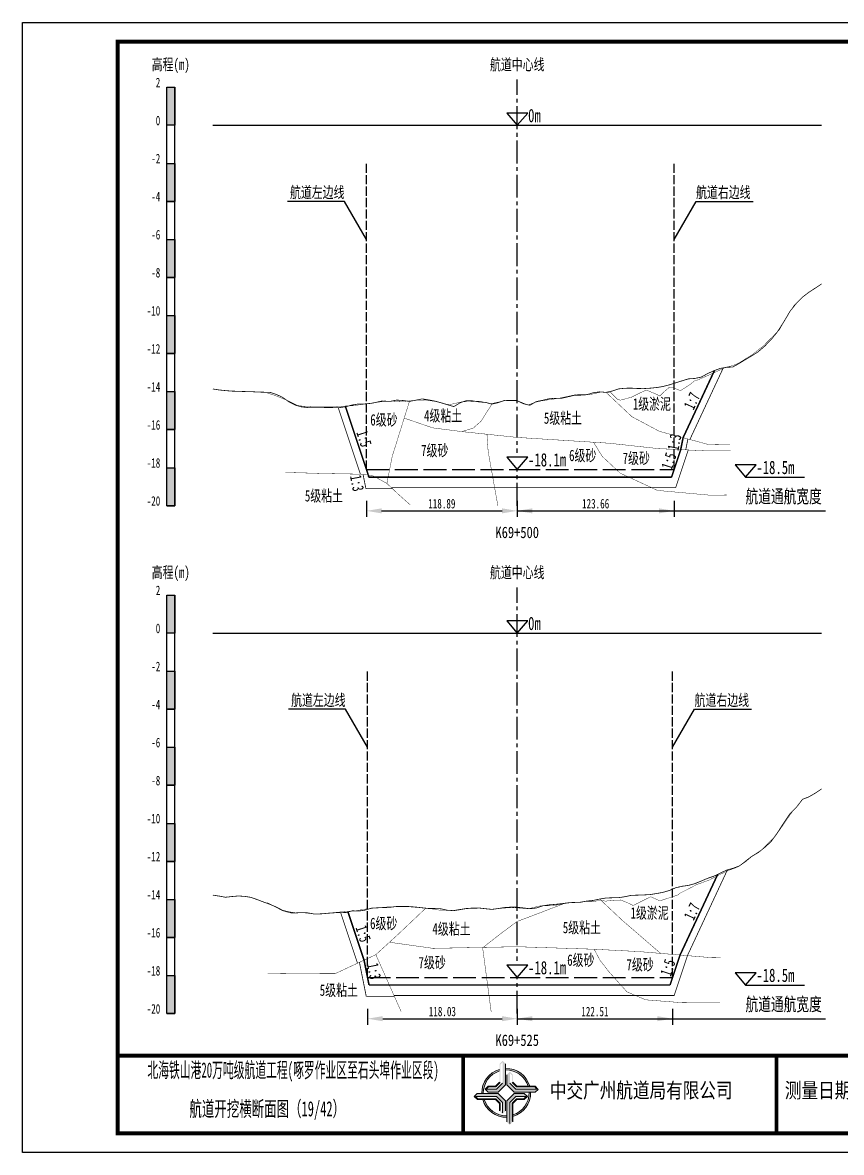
# Model space of a CAD drawing. Header units: millimetres. Extents: x 0 to 1680, y -8762 to 0.
# Drawn here: x 630 to 845.2, y -742.5 to -445.5 of the extents above; entities that cross this region are included whole.
import ezdxf
from ezdxf.enums import TextEntityAlignment as Align

# ---------------------------------------------------------------- set-up
doc = ezdxf.new("R2010")
doc.units = ezdxf.units.MM
for name, pattern in [('ACAD_ISO02W100', [15, 12, -3]), ('ACAD_ISO05W100', [33, 24, -3, 0, -3, 0, -3]), ('CENTER2', [1.125, 0.75, -0.125, 0.125, -0.125])]:
    doc.linetypes.add(name, pattern=pattern)
for name, color, linetype in [('0-桩号', 1, 'Continuous'), ('0-航道左右边线标注', 8, 'Continuous'), ('1-疏浚底高', 7, 'Continuous'), ('1-通航宽度', 7, 'Continuous'), ('1-通航底高', 7, 'Continuous'), ('202601', 5, 'Continuous'), ('DMX', 20, 'Continuous'), ('L1', 7, 'Continuous'), ('图幅外框线', 145, 'Continuous'), ('地质分层', 6, 'Continuous'), ('坡比', 1, 'Continuous'), ('尺寸标注', 1, 'Continuous'), ('开挖线', 4, 'Continuous'), ('标尺', 7, 'Continuous'), ('超挖线', 3, 'Continuous'), ('辅助框', 7, 'Continuous'), ('通航底面线', 7, 'ACAD_ISO02W100')]:
    doc.layers.add(name, color=color, linetype=linetype)
doc.styles.get("Standard").update_dxf_attribs({"font": 'arial.ttf'})
doc.styles.add('仿宋', font='仿宋_GB2312.ttf', dxfattribs={"width": 0.8})
doc.styles.add('仿宋GB2312', font='仿宋_GB2312.ttf', dxfattribs={"width": 0.7, "height": 2.5})
doc.styles.add('仿宋体', font='仿宋_GB2312.ttf', dxfattribs={"width": 0.8})
doc.dimstyles.new('2000', dxfattribs={"dimtxt": 3, "dimasz": 2.5, "dimexe": 1.25, "dimexo": 0.625, "dimtad": 1, "dimlfac": 2, "dimdsep": 46, "dimtxsty": 'Standard', "dimcen": 2.5, "dimadec": 0, "dimazin": 0, "dimtfac": 1, "dimtmove": 0, "dimatfit": 3, "dimfxl": 0, "dimarcsym": 0})

# ---------------------------------------------------------------- blocks, each defined once
blk = doc.blocks.new('标尺')
at = {"layer": '标尺', "linetype": 'Continuous'}
for points in [[(-2.116669999959413, 100), (0, 100), (0, 90), (-2.116669999959413, 90)], [(-2.116669999959413, 80), (0, 80), (0, 70), (-2.116669999959413, 70)], [(-2.116669999959413, 60), (0, 60), (0, 50), (-2.116669999959413, 50)], [(-2.116669999959413, 40), (0, 40), (0, 30), (-2.116669999959413, 30)], [(-2.116669999959413, 20), (0, 20), (0, 10), (-2.116669999959413, 10)], [(-2.116669999959413, 0), (0, 0), (0, -10), (-2.116669999959413, -10)]]:
    blk.add_hatch(color=256, dxfattribs=at).paths.add_polyline_path(points)
for p, q in [((-2.116669999959413, -10), (-2.116669999959413, 100)), ((0, -10), (0, 100)), ((-2.116669999959413, 80), (0, 80)), ((-2.116669999959413, 70), (0, 70)), ((-2.116669999959413, 60), (0, 60)), ((-2.116669999959413, 50), (0, 50)), ((-2.116669999959413, 40), (0, 40)), ((-2.116669999959413, 30), (0, 30)), ((-2.116669999959413, 20), (0, 20)), ((-2.116669999959413, 10), (0, 10)), ((-2.116669999959413, 0), (0, 0)), ((-2.116669999959413, -10), (0, -10))]:
    blk.add_line(p, q, dxfattribs=at)
at = {"layer": '标尺'}
for points in [[(-2.116669999959413, 100), (0, 100), (0, 90), (-2.116669999959413, 90)], [(-2.116669999959413, 100), (0, 100), (0, 90), (-2.116669999959413, 90)], [(-2.116669999959413, 80), (0, 80), (0, 70), (-2.116669999959413, 70)], [(-2.116669999959413, 80), (0, 80), (0, 70), (-2.116669999959413, 70)], [(-2.116669999959413, 60), (0, 60), (0, 50), (-2.116669999959413, 50)], [(-2.116669999959413, 60), (0, 60), (0, 50), (-2.116669999959413, 50)], [(-2.116669999959413, 40), (0, 40), (0, 30), (-2.116669999959413, 30)], [(-2.116669999959413, 40), (0, 40), (0, 30), (-2.116669999959413, 30)], [(-2.116669999959413, 20), (0, 20), (0, 10), (-2.116669999959413, 10)], [(-2.116669999959413, 20), (0, 20), (0, 10), (-2.116669999959413, 10)], [(-2.116669999959413, 0), (0, 0), (0, -10), (-2.116669999959413, -10)], [(-2.116669999959413, 0), (0, 0), (0, -10), (-2.116669999959413, -10)]]:
    blk.add_lwpolyline(points, close=True, dxfattribs=at)
at = {"layer": '标尺', "style": '仿宋GB2312', "width": 0.7}
blk.add_text('高程(m)', height=3, dxfattribs=at).set_placement((-1.058334999950603, 106.0000000009313), align=Align.MIDDLE_CENTER)
for s, p in [('2', (-3.816669999971054, 100)), ('0', (-3.816669999971054, 90)), ('-2', (-3.816669999971054, 80)), ('-4', (-3.816669999971054, 70)), ('-6', (-3.816669999971054, 60)), ('-8', (-3.816669999971054, 50)), ('-10', (-3.816669999971054, 40)), ('-12', (-3.816669999971054, 30)), ('-14', (-3.816669999971054, 20)), ('-16', (-3.816669999971054, 10)), ('-18', (-3.816669999971054, 0)), ('-20', (-3.816669999971054, -10))]:
    blk.add_text(s, height=2.5, dxfattribs=at).set_placement(p, align=Align.RIGHT)
blk = doc.blocks.new('*D80')
at = {"layer": 'Defpoints', "color": 0, "ltscale": 0.5}
for p in [(720.3711788839219, -563), (760, -563), (760, -573.8538486403804)]:
    blk.add_point(p, dxfattribs=at)
at = {"layer": '尺寸标注', "color": 0, "lineweight": -2, "ltscale": 0.5}
for p, q in [((720.3711788839219, -571.25), (720.3711788839219, -575.4538486403804)), ((760, -571.25), (760, -575.4538486403804)), ((724.3711788839219, -573.8538486403804), (756, -573.8538486403804))]:
    blk.add_line(p, q, dxfattribs=at)
at = {"layer": '尺寸标注', "color": 0, "ltscale": 0.5}
for points in [[(724.3711788839219, -573.1871819737138), (724.3711788839219, -574.520515307047), (720.3711788839219, -573.8538486403804)], [(756, -573.1871819737138), (756, -574.520515307047), (760, -573.8538486403804)]]:
    blk.add_solid(points, dxfattribs=at)
at = {"layer": '尺寸标注', "color": 0, "ltscale": 0.5, "insert": (740.1855894419609, -571.9788486403804), "char_height": 2.5, "attachment_point": 5, "style": '仿宋GB2312'}
blk.add_mtext('118.89', dxfattribs=at)
blk = doc.blocks.new('*D81')
at = {"layer": 'Defpoints', "color": 0, "ltscale": 0.5}
for p in [(720.6572711814749, -696.5), (760, -696.5), (760, -707.3538186072055)]:
    blk.add_point(p, dxfattribs=at)
at = {"layer": '尺寸标注', "color": 0, "lineweight": -2, "ltscale": 0.5}
for p, q in [((720.6572711814749, -704.75), (720.6572711814749, -708.9538186072056)), ((760, -704.75), (760, -708.9538186072056)), ((724.6572711814749, -707.3538186072055), (756, -707.3538186072055))]:
    blk.add_line(p, q, dxfattribs=at)
at = {"layer": '尺寸标注', "color": 0, "ltscale": 0.5}
for points in [[(724.6572711814749, -706.6871519405389), (724.6572711814749, -708.0204852738722), (720.6572711814749, -707.3538186072055)], [(756, -706.6871519405389), (756, -708.0204852738722), (760, -707.3538186072055)]]:
    blk.add_solid(points, dxfattribs=at)
at = {"layer": '尺寸标注', "color": 0, "ltscale": 0.5, "insert": (740.3286355907375, -705.4788186072055), "char_height": 2.5, "attachment_point": 5, "style": '仿宋GB2312'}
blk.add_mtext('118.03', dxfattribs=at)
blk = doc.blocks.new('*D41')
at = {"layer": 'Defpoints', "color": 0, "ltscale": 0.5}
for p in [(760, -563), (801.218383332792, -563), (801.218383332792, -573.8537923282292)]:
    blk.add_point(p, dxfattribs=at)
at = {"layer": '尺寸标注', "color": 0, "lineweight": -2, "ltscale": 0.5}
for p, q in [((760, -571.25), (760, -575.4537923282293)), ((801.218383332792, -571.25), (801.218383332792, -575.4537923282293)), ((764, -573.8537923282292), (797.218383332792, -573.8537923282292))]:
    blk.add_line(p, q, dxfattribs=at)
at = {"layer": '尺寸标注', "color": 0, "ltscale": 0.5}
for points in [[(764, -573.1871256615626), (764, -574.5204589948959), (760, -573.8537923282292)], [(797.218383332792, -573.1871256615626), (797.218383332792, -574.5204589948959), (801.218383332792, -573.8537923282292)]]:
    blk.add_solid(points, dxfattribs=at)
at = {"layer": '尺寸标注', "color": 0, "ltscale": 0.5, "insert": (780.609191666396, -571.9787923282292), "char_height": 2.5, "attachment_point": 5, "style": '仿宋GB2312'}
blk.add_mtext('123.66', dxfattribs=at)
blk = doc.blocks.new('*D42')
at = {"layer": 'Defpoints', "color": 0, "ltscale": 0.5}
for p in [(760, -696.5), (800.835096178613, -696.5), (800.835096178613, -707.3537628075119)]:
    blk.add_point(p, dxfattribs=at)
at = {"layer": '尺寸标注', "color": 0, "lineweight": -2, "ltscale": 0.5}
for p, q in [((760, -704.75), (760, -708.9537628075119)), ((800.835096178613, -704.75), (800.835096178613, -708.9537628075119)), ((764, -707.3537628075119), (796.835096178613, -707.3537628075119))]:
    blk.add_line(p, q, dxfattribs=at)
at = {"layer": '尺寸标注', "color": 0, "ltscale": 0.5}
for points in [[(764, -706.6870961408453), (764, -708.0204294741785), (760, -707.3537628075119)], [(796.835096178613, -706.6870961408453), (796.835096178613, -708.0204294741785), (800.835096178613, -707.3537628075119)]]:
    blk.add_solid(points, dxfattribs=at)
at = {"layer": '尺寸标注', "color": 0, "ltscale": 0.5, "insert": (780.4175480893065, -705.4787628075119), "char_height": 2.5, "attachment_point": 5, "style": '仿宋GB2312'}
blk.add_mtext('122.51', dxfattribs=at)
blk = doc.blocks.new('通航底高')
at = {"layer": '1-通航底高'}
for p, q in [((-2.762494692986365, 3.232132659759372), (5.923793651163578e-06, 6.932765245437622e-06)), ((2.762506540631875, 3.232132659759372), (-2.762494692986365, 3.232132659759372)), ((5.923793651163578e-06, 6.932765245437622e-06), (2.762506540631875, 3.232132659759372))]:
    blk.add_line(p, q, dxfattribs=at)
at = {"layer": '1-通航底高', "style": '仿宋', "width": 0.7}
blk.add_attdef('通航底高', (2.856129719933961, 0.8203305718488991), '', height=3.5, dxfattribs=at)
blk = doc.blocks.new('疏浚底高')
at = {"layer": '1-疏浚底高'}
for p, q in [((-2.762500616780017, 3.232125726994127), (0, 0)), ((2.762500616838224, 3.232125726994127), (-2.762500616780017, 3.232125726994127)), ((0, 0), (2.762500616838224, 3.232125726994127)), ((-5.923793651163578e-06, -6.932765245437622e-06), (15.51466270413067, -6.932765245437622e-06))]:
    blk.add_line(p, q, dxfattribs=at)
at = {"layer": '1-疏浚底高', "style": '仿宋', "width": 0.7}
blk.add_attdef('疏浚底高', (2.856123796140309, 0.8203236390836537), '', height=3.5, dxfattribs=at)

msp = doc.modelspace()

# ---------------------------------------------------------------- hatches: boundary and pattern name
at = {"layer": '辅助框'}
h = msp.add_hatch(color=5, dxfattribs=at)
h.paths.add_polyline_path([(756.9546421006711, -719.245531914723), (756.1757059281858, -718.4676333308335), (755.3669512681754, -719.2761538386462), (755.3669512681754, -724.0365976619842), (754.2904413530024, -725.112023077023), (752.3438002488705, -725.112023077023), (751.5476570176871, -725.9073585991978), (752.3430715379509, -726.699178399098), (754.9786409013362, -726.699178399098), (756.9546421006711, -724.7238551325918)])
h.paths.add_polyline_path([(756.1454878373834, -724.335033672583), (754.5901777513119, -725.8903800106164), (751.8645652055534, -725.8903800106164), (752.4652603746148, -725.2923887751222), (754.4098916063102, -725.2923887751222), (755.5465556779595, -724.1244668026088), (755.5465556779595, -719.3650218806388), (756.1454878373834, -718.767331255448)], flags=16)
h = msp.add_hatch(color=5, dxfattribs=at)
edge = h.paths.add_edge_path()
edge.add_ellipse((757.1048981645199, -726.8493617243885), major_axis=(-6.017077195920141, 1.733884546287947e-06), ratio=0.9999999825377229, start_angle=-73.21171767175571, end_angle=1.446762146054482, ccw=False)
edge.add_line((755.3669512681754, -721.0887404351352), (755.3669512681754, -720.6675646226522))
edge.add_ellipse((757.1048981645199, -726.8493617243885), major_axis=(-6.421454345493813, 3.783831980513644e-06), ratio=0.9999999825377264, start_angle=-74.29719975771904, end_angle=1.35689506309039)
edge.add_line((750.6852443925532, -727.001418438208), (751.0897390788884, -727.0012796251895))
edge = h.paths.add_edge_path()
edge.add_ellipse((757.1048981645199, -726.8493617243885), major_axis=(-6.017077195920906, 2.624791690933952e-07), ratio=0.9999999825377339, start_angle=196.7802887631043, end_angle=271.43091869106274, ccw=False)
edge.add_line((762.8657615312131, -725.1122172174573), (763.2869208646508, -725.1122172174573))
edge.add_ellipse((757.1048981645199, -726.8493617243885), major_axis=(-6.42145434549481, 2.055023733972632e-07), ratio=0.9999999825377471, start_angle=195.6953323995753, end_angle=271.3407921785149)
edge.add_line((756.9546421006711, -720.4296654839636), (756.9546421006711, -720.8341608185888))
edge = h.paths.add_edge_path()
edge.add_ellipse((757.1048981645199, -726.8493617243885), major_axis=(-6.421454345494847, 2.398647111377442e-07), ratio=0.9999999825377328, start_angle=105.7065267224622, end_angle=181.3336320078198)
edge.add_line((763.5246130754145, -726.6999077935334), (763.1201189922186, -726.6999077935334))
edge.add_ellipse((757.1048981645199, -726.8493617243885), major_axis=(-6.017077195920033, 3.038804149501319e-06), ratio=0.9999999825377467, start_angle=106.79232762585761, end_angle=181.4233031416354, ccw=False)
edge.add_line((758.8432505388054, -732.609860479367), (758.8432505388054, -733.0310446269632))
edge = h.paths.add_edge_path()
edge.add_ellipse((757.1048981645199, -726.8493617243885), major_axis=(6.017077195919978, 2.129043967020969e-06), ratio=0.9999999825377341, start_angle=196.8039056354283, end_angle=271.4347580706571, ccw=False)
edge.add_line((751.3447520372065, -728.588882915747), (750.9235845126303, -728.5890274493813))
edge.add_ellipse((757.1048981645199, -726.8493617243885), major_axis=(6.421454345494965, 1.010893226884053e-06), ratio=0.9999999825377122, start_angle=195.7186902341801, end_angle=271.3444001294426)
edge.add_line((757.2555596849115, -733.2690482235075), (757.2555596849115, -732.8645522477746))
h = msp.add_hatch(color=5, dxfattribs=at)
h.paths.add_polyline_path([(759.2303930924925, -726.6999077935334), (764.7087164384516, -726.6999077935334), (765.4866149797233, -725.9209716854211), (764.6780945359858, -725.1122172174573), (759.9176505204829, -725.1122172174573), (758.8422251481803, -724.0357071099397), (758.8422251481803, -722.0890662407992), (758.0468895402643, -721.2929228816151), (757.2550698900017, -722.0883373589631), (757.2550698900017, -724.723906744015)])
h.paths.add_polyline_path([(758.0638683000299, -724.335443487179), (758.0638683000299, -721.6098311333772), (758.661859428564, -722.2105261530996), (758.661859428564, -724.1551574273226), (759.8297815507444, -725.2918215632553), (764.5892263871821, -725.2918215632553), (765.1869169908257, -725.8907535944104), (759.6192146592828, -725.8907535944104)], flags=16)
h = msp.add_hatch(color=5, dxfattribs=at)
h.paths.add_polyline_path([(754.9782503556999, -726.9999451227304), (749.4999273301753, -727.0018251764895), (748.7222961381467, -727.7810282282944), (749.5310940782222, -728.5895053277136), (754.2915378373655, -728.5878717098358), (755.3673325639459, -729.6640123348352), (755.3680006059202, -731.6106533746838), (756.1636093950065, -732.4065236382603), (756.955156013647, -731.6108374323962), (756.9542515550347, -728.9752683892366)])
h.paths.add_polyline_path([(756.1455864884945, -729.3640090143799), (756.1465218583735, -732.0896213679434), (755.5483246263059, -731.4891314263459), (755.5476572892758, -729.5445003228306), (754.3793451341185, -728.4082371149179), (749.6199005754086, -728.4098703913805), (749.0220044663938, -727.8111434383509), (754.5897064988704, -727.8092327938198)], flags=16)
h = msp.add_hatch(color=5, dxfattribs=at)
h.paths.add_polyline_path([(759.2315609056147, -726.9991166072009), (757.2555596849115, -728.9744398737071), (757.2555596849115, -734.452763262284), (758.0344958787651, -735.230661675465), (758.8432505388054, -734.4221411676526), (758.8432505388054, -729.6616973443151), (759.9197604539486, -728.5862719292759), (761.8664015580805, -728.5862719292759), (762.6625447679254, -727.7909364071011), (761.8671302476616, -726.9991166072009)])
h.paths.add_polyline_path([(759.6200240770074, -727.8079151668662), (762.3456365800591, -727.8079151668662), (761.7449414323362, -728.4059062311767), (759.8003101793023, -728.4059062311767), (758.663646107653, -729.57382820369), (758.663646107653, -734.3332731256605), (758.0647139695676, -734.9309637508513), (758.0647139695676, -729.3632613337159)], flags=16)

# ---------------------------------------------------------------- linework, layer by layer
at = {"layer": '0-航道左右边线标注', "linetype": 'ACAD_ISO02W100', "ltscale": 0.2}
for points in [[(720.3711788839219, -563), (720.3711788839219, -482.5)], [(801.2183833327917, -563), (801.2183833327917, -482.5)], [(720.6572711814752, -696.5), (720.6572711814752, -616)], [(800.8350961786127, -696.5), (800.8350961786127, -616)]]:
    msp.add_lwpolyline(points, dxfattribs=at)
at = {"layer": '0-航道左右边线标注'}
for points in [[(720.3711788839219, -502.5), (714.5976761920547, -492.4999999999836), (699.5976761920547, -492.49999999994)], [(801.218383332792, -502.5), (806.9918860247174, -492.5000000000164), (821.9918860247174, -492.50000000006)], [(720.6572711814749, -636), (714.8837684896077, -625.9999999999836), (699.8837684896077, -625.99999999994)], [(800.835096178613, -636), (806.6085988705383, -626.0000000000164), (821.6085988705383, -626.00000000006)]]:
    msp.add_lwpolyline(points, dxfattribs=at)
at = {"layer": '1-通航宽度'}
for points in [[(760, -573.85), (841, -573.85)], [(760, -707.35), (841, -707.35)]]:
    msp.add_lwpolyline(points, dxfattribs=at)
at = {"layer": '202601', "color": 1, "linetype": 'Continuous', "const_width": 0.1}
for points in [[(694.3199999998008, -542.8999999995358), (694.4362962960968, -542.8999996180646), (696.1429629627638, -543.4499979014436), (698.6862962960968, -544.4500017161445), (700.0396296294308, -545.0500011439435), (702.2129629627639, -546.1499977107142), (703.7362962960968, -546.3500022883454), (706.2329629627638, -546.500000953205), (706.8262962960968, -546.500000953205), (709.4896296294309, -546.5500020976142), (711.0529629627638, -546.5500020976142), (711.4862962960968, -546.5500020976142), (716.0196296294308, -546.1999988551252), (716.9262962960968, -546.1999988551252), (719.8996296294308, -545.7999992365949), (721.4562962960968, -545.6500005717353), (721.9029629627638, -545.5499982829151), (722.7996296294308, -545.3000020976142), (724.3162962960968, -544.9499988551252), (725.8729629627638, -545.0500011439435), (726.9362962960968, -544.9999999995343), (729.0096296294308, -545.1499986643848), (730.2662962960968, -545.1000022883563), (733.0596296294308, -544.8000001902656), (733.0762962960969, -544.8000001902656), (735.8062962960968, -544.6999979014436), (736.8596296294309, -544.8500013346747), (738.7962962960968, -545.1499986643848), (740.4462962960968, -545.5999994273261), (742.1096296294309, -545.9499979014436), (744.9996296294308, -545.3000020976142), (745.4329629627638, -545.199999808794), (749.8096296294308, -544.9999999995343), (749.9696296294308, -544.9999999995343), (750.1462962960968, -545.0500011439435), (753.0196296294308, -545.7000017161445), (755.7696296294308, -545.1000022883563), (757.0129629627638, -544.8000001902656), (757.9296296294308, -544.8000001902656), (759.7229629627639, -544.8000001902656), (760.7129629627639, -545.1499986643848), (762.7929629627638, -546.0500001902656), (764.5529629627638, -545.3499984736554), (766.3096296294308, -544.9499988551252), (766.9229629627638, -544.8500013346747), (770.6796296294308, -544.2999982829151), (770.7529629627638, -544.2999982829151), (770.7662962960968, -544.2999982829151), (775.4129629627638, -543.2999992365949), (775.4829629627638, -543.2999992365949), (777.7462962960968, -543.2999992365949), (778.3996296294308, -543.2000017161445), (779.0962962960969, -543.2999992365949), (782.1229629627638, -542.6000022883563), (782.9996296294308, -542.6499986643848), (784.5662962960969, -542.750000953205), (786.3096296294308, -544.4999980921857), (787.1162962960968, -544.7499990458564), (789.9629629627639, -544.000000953205), (792.6796296294308, -542.6499986643848), (793.9496296294308, -542.1000003810041), (796.4629629627639, -543.1500005717353), (797.4696296294309, -543.6499977107142), (798.2196296294308, -542.8999996180646), (799.8696296294308, -541.449999808794), (801.1229629627638, -541.5500020976142), (802.8896296294308, -542.2499990458564), (805.1996296294308, -540.7999992365949), (806.5829629627639, -539.6999979014436), (807.5362962960968, -539.4000005717353), (810.6962962960969, -538.0000019068757), (810.7529629627638, -538.0000019068757), (810.8329629627639, -537.9500007624756), (814.8429629627639, -536.1000013346747), (816.6796296294308, -535.6500005717353), (818.1529629627638, -535.0500011439435), (820.4596296294309, -533.6000013346747), (821.6562962960968, -532.8999996180646), (822.8996296294308, -531.9000005717353), (824.7962962960968, -530.3999996180646), (827.3529629627639, -527.750000953205), (828.8496296294309, -526.3500022883454), (830.9329629627638, -522.6499986643848), (832.9196296294308, -519.6000003810041)], [(694.3530000001987, -676.8499999990672), (694.3534444446427, -676.8500003805384), (694.3567777779767, -676.8500003805384), (694.4367777779767, -676.9000015249476), (698.1667777779767, -678.899999617599), (700.1434444446427, -679.5500001897981), (701.4734444446427, -679.6000013342091), (703.7367777779767, -679.4999990453889), (706.4267777779767, -679.8000011434779), (707.1801111113098, -679.8999986639174), (707.4401111113098, -679.8000011434779), (708.1001111113097, -679.7499999990669), (710.7834444446427, -679.6000013342091), (712.7534444446427, -679.3500003805384), (715.4834444446427, -679.1500005712678), (717.8501111113097, -678.9500007620081), (719.9134444446427, -678.550001143467), (723.7434444446427, -678.1500015249476), (724.2667777779767, -678.1000003805384), (726.3501111113097, -677.950001715677), (731.1034444446427, -677.9000005712678), (731.5267777779767, -677.9000005712678), (731.7334444446427, -677.950001715677), (735.2234444446427, -678.2499990453889), (735.6501111113097, -678.3000001897981), (736.0267777779767, -678.3000001897981), (738.4301111113098, -678.6000022878889), (739.4601111113097, -678.8000020971485), (742.5901111113097, -678.899999617599), (742.9634444446427, -678.9500007620081), (743.3567777779767, -678.849998473188), (746.8967777779767, -678.3000001897981), (747.9734444446427, -678.2499990453889), (750.1234444446427, -678.2499990453889), (752.5534444446428, -678.550001143467), (752.8667777779767, -678.6000022878889), (753.5234444446428, -678.550001143467), (756.8434444446427, -678.2499990453889), (759.3334444446427, -678.1500015249476), (759.7867777779767, -678.1999979009779), (761.0834444446427, -678.3000001897981), (762.7667777779767, -678.4499988546595), (763.5534444446428, -678.3000001897981), (766.0001111113097, -677.7000007620081), (769.2567777779767, -677.599998473188), (770.0501111113097, -677.5000009527394), (770.4767777779767, -677.4499998083265), (773.2667777779767, -676.9499979009779), (775.9934444446427, -676.7999992361274), (776.4034444446427, -676.7499980917182), (777.3701111113097, -676.5499982824476), (780.0701111113098, -676.5999994268586), (781.8234444446427, -676.1499986639174), (783.1534444446427, -676.4500007620081), (785.7467777779767, -676.1999998083265), (787.1401111113097, -676.1499986639174), (788.8367777779767, -676.7999992361274), (790.4967777779767, -677.599998473188), (791.9334444446428, -676.8500003805384), (795.0967777779767, -675.2999982824585), (797.2301111113097, -676.2500009527394), (797.5267777779767, -676.3000020971485), (797.8701111113097, -676.2500009527394), (802.1634444446428, -674.8500022878889), (802.7734444446427, -674.3500003805384), (804.3901111113097, -673.5500011434779), (807.3601111113097, -671.9999990453889), (808.2767777779767, -671.700001715677), (810.4701111113097, -670.8999977102467), (812.9601111113097, -669.6000013342091), (815.8601111113097, -668.2499990453889), (817.2334444446427, -667.7500019064173), (818.0534444446428, -667.3999986639174), (819.6767777779767, -666.1499986639174), (821.2467777779767, -664.8999986639174), (823.7401111113097, -663.3000001897981), (824.2167777779767, -662.950001715677), (827.5734444446427, -659.6499977102467), (827.8767777779767, -659.3500003805384), (827.9267777779767, -659.2499980917182), (828.0634444446428, -659.0499982824585), (832.1834444446428, -653.1000003805384), (832.5501111113097, -652.5000009527394)]]:
    msp.add_lwpolyline(points, dxfattribs=at)
at = {"layer": 'DMX', "color": 7, "linetype": 'Continuous', "const_width": 0.2}
for points in [[(679.9999999999997, -541.8100000000559), (679.9999999999997, -541.8100000000559), (681.6666666666861, -542.0699999998324), (683.3333333333139, -542.2450000001118), (685, -542.375), (686.6666666666861, -542.4300000001676), (688.3333333333139, -542.4849999998696), (690, -542.5099999997765), (691.6666666666861, -542.6150000002235), (693.3333333333139, -542.660000000149), (695, -542.7050000000745), (696.6666666666861, -543.2299999999814), (698.3333333333139, -544.0099999997765), (700, -545.1949999998324), (701.6666666666861, -546.0499999998137), (703.3333333333139, -546.5299999997951), (705, -546.7000000001863), (706.6666666666861, -546.7000000001863), (708.3333333333139, -546.6949999998324), (710, -546.6949999998324), (711.6666666666861, -546.7099999999627), (713.3333333333139, -546.7000000001863), (715, -546.4700000002049), (716.6666666666861, -546.0099999997765), (718.3333333333139, -545.7549999998882), (720, -545.7299999999814), (721.6666666666861, -545.5750000001863), (723.3333333333139, -545.2549999998882), (725, -545.0150000001304), (726.6666666666861, -545.0600000000559), (728.3333333333139, -544.7349999998696), (730, -544.8500000000931), (731.6666666666861, -545.0800000000745), (733.3333333333139, -544.7650000001304), (735, -544.4199999999255), (736.6666666666861, -544.6800000001676), (738.3333333333139, -544.9950000001118), (740, -545.4500000001863), (741.6666666666861, -545.9500000001863), (743.3333333333139, -546.4399999999441), (745, -545.4399999999441), (746.6666666666861, -544.8650000002235), (748.3333333333139, -544.9449999998324), (750, -545.2200000002049), (751.6666666666861, -545.3349999999627), (753.3333333333139, -545.7999999998137), (755, -545.4049999997951), (756.6666666666861, -544.8149999999441), (758.3333333333139, -544.8650000002235), (760, -544.9049999997951), (761.6666666666861, -545.6949999998324), (763.3333333333139, -546.0849999999627), (765, -545.1349999997765), (766.6666666666861, -544.785000000149), (768.3333333333139, -544.3950000000186), (770, -544.25), (771.6666666666861, -544.2599999997765), (773.3333333333139, -543.875), (775, -543.4700000002049), (776.6666666666861, -543.4350000000559), (778.3333333333139, -543.3149999999441), (780, -542.7999999998137), (781.6666666666861, -542.5699999998324), (783.3333333333139, -542.7050000000745), (785, -542.3549999999814), (786.6666666666861, -541.785000000149), (788.3333333333139, -541.6200000001118), (790, -541.589999999851), (791.6666666666861, -541.6949999998324), (793.3333333333139, -541.7050000000745), (795, -541.6000000000931), (796.6666666666861, -541.4300000001676), (798.3333333333139, -541.1549999997951), (800, -540.7200000002049), (801.6666666666861, -540.1899999999441), (803.3333333333139, -539.6650000000373), (805, -539.1549999997951), (806.6666666666861, -539.0449999999255), (808.3333333333139, -538.7000000001863), (810, -537.785000000149), (811.6666666666861, -537.0249999999069), (813.3333333333139, -536.410000000149), (815, -536.1349999997765), (816.6666666666861, -536.0200000000186), (818.3333333333139, -535.1049999999814), (820, -534.0699999998324), (821.6666666666861, -533.0950000002049), (823.3333333333139, -532.035000000149), (825, -530.5849999999627), (826.6666666666861, -528.9049999997951), (828.3333333333139, -526.875), (830, -524.2749999999069), (831.6666666666861, -521.4399999999441), (833.3333333333139, -519.3300000000745), (835, -517.660000000149), (836.6666666666861, -516.375), (838.3333333333139, -515.2999999998137), (839.9999999999998, -514.2050000000745)], [(679.9999999999997, -674.875), (679.9999999999997, -674.875), (681.6666666666861, -675.1200000001118), (683.3333333333139, -675.4300000001676), (685, -675.2400000002235), (686.6666666666861, -675.089999999851), (688.3333333333139, -675.1949999998324), (690, -675.4550000000745), (691.6666666666861, -676.0449999999255), (693.3333333333139, -676.6850000000559), (695, -677.285000000149), (696.6666666666861, -677.9900000002235), (698.3333333333139, -678.8700000001118), (700, -679.2949999999255), (701.6666666666861, -679.5499999998137), (703.3333333333139, -679.4550000000745), (705, -679.5400000000373), (706.6666666666861, -679.839999999851), (708.3333333333139, -679.7999999998137), (710, -679.6549999997951), (711.6666666666861, -679.5200000000186), (713.3333333333139, -679.464999999851), (715, -679.4350000000559), (716.6666666666861, -678.9900000002235), (718.3333333333139, -679.0550000001676), (720, -678.8100000000559), (721.6666666666861, -678.2999999998137), (723.3333333333139, -678.2000000001863), (725, -678.1549999997951), (726.6666666666861, -678.0550000001676), (728.3333333333139, -677.8450000002049), (730, -677.7949999999255), (731.6666666666861, -677.875), (733.3333333333139, -678.0099999997765), (735, -678.1949999998324), (736.6666666666861, -678.3849999997765), (738.3333333333139, -678.3900000001304), (740, -678.4750000000931), (741.6666666666861, -678.8450000002049), (743.3333333333139, -678.9449999998324), (745, -678.6800000001676), (746.6666666666861, -678.3799999998882), (748.3333333333139, -678.3500000000931), (750, -678.2549999998882), (751.6666666666861, -678.4449999998324), (753.3333333333139, -678.6150000002235), (755, -678.3999999999069), (756.6666666666861, -678.1349999997765), (758.3333333333139, -678.0150000001304), (760, -678.0400000000373), (761.6666666666861, -678.2450000001118), (763.3333333333139, -678.4449999998324), (765, -678.2599999997765), (766.6666666666861, -677.6850000000559), (768.3333333333139, -677.4350000000559), (770, -677.2949999999255), (771.6666666666861, -677.1150000002235), (773.3333333333139, -676.8950000000186), (775, -676.7650000001304), (776.6666666666861, -676.7299999999814), (778.3333333333139, -676.4300000001676), (780, -676.2549999998882), (781.6666666666861, -675.9049999997951), (783.3333333333139, -675.6200000001118), (785, -675.5649999999441), (786.6666666666861, -675.535000000149), (788.3333333333139, -675.2799999997951), (790, -674.9249999998137), (791.6666666666861, -674.8700000001118), (793.3333333333139, -674.8149999999441), (795, -674.714999999851), (796.6666666666861, -674.4449999998324), (798.3333333333139, -674.1299999998882), (800, -673.6349999997765), (801.6666666666861, -672.9300000001676), (803.3333333333139, -672.5400000000373), (805, -672.3100000000559), (806.6666666666861, -671.8549999999814), (808.3333333333139, -671.1749999998137), (810, -670.4599999999627), (811.6666666666861, -669.8999999999069), (813.3333333333139, -669.1049999999814), (815, -668.3050000001676), (816.6666666666861, -667.8349999999627), (818.3333333333139, -667.214999999851), (820, -666.0449999999255), (821.6666666666861, -664.660000000149), (823.3333333333139, -663.6949999998324), (825, -662.3650000002235), (826.6666666666861, -660.8700000001118), (828.3333333333139, -658.5550000001676), (830, -655.9399999999441), (831.6666666666861, -653.4750000000931), (833.3333333333139, -651.8199999998324), (835, -649.6699999999255), (836.6666666666861, -649.0249999999069), (838.3333333333139, -648.0600000000559), (839.9999999999998, -646.9449999998324)]]:
    msp.add_lwpolyline(points, dxfattribs=at)
at = {"layer": 'L1', "linetype": 'CENTER2', "ltscale": 8}
for p, q in [((759.9999999999998, -572.5), (759.9999999999998, -460.5)), ((759.9999999999998, -705.9999999990687), (759.9999999999998, -593.9999999990687))]:
    msp.add_line(p, q, dxfattribs=at)
at = {"layer": 'L1'}
for p, q in [((757.2374993832198, -469.267874272773), (759.9999999999998, -472.4999999997672)), ((762.762500616838, -469.267874272773), (757.2374993832198, -469.267874272773)), ((759.9999999999998, -472.4999999997672), (762.762500616838, -469.267874272773)), ((679.9999999999998, -472.4999999997672), (839.9999999999998, -472.5000000002328)), ((757.2374993832198, -602.7678742718417), (759.9999999999998, -605.9999999988358)), ((762.762500616838, -602.7678742718417), (757.2374993832198, -602.7678742718417)), ((759.9999999999998, -605.9999999988358), (762.762500616838, -602.7678742718417)), ((679.9999999999998, -605.9999999988358), (839.9999999999998, -605.9999999993015))]:
    msp.add_line(p, q, dxfattribs=at)
at = {"layer": '地质分层', "linetype": 'ACAD_ISO05W100', "ltscale": 0.2, "const_width": 0.1, "flags": 128}
for points in [[(783.3333333333139, -542.7050000000745), (790.1434985138476, -549.0978466956876), (797.3686469788663, -552.9551452780142), (810.2085651229718, -556.3944999524392), (815.9603313853295, -556.3198167482058)], [(725.7394941484672, -566.6350350766443), (727.1620156718418, -559.4719072235748), (731.6666666666861, -545.0800000000745)], [(745.410600391042, -553.0138956448063), (748.4319858732633, -552.1045476840809), (750.511793970596, -550.2472301530652), (753.3333333333139, -545.7999999998137)], [(730.2955184180173, -549.4606808577664), (737.7358299461193, -552.0278323949315), (745.410600391042, -553.0138956448063), (760, -554.5465000793338), (784.1033163433895, -556.0668250834569), (797.1833867616951, -557.4974979353137), (810.2085651229718, -558.0945000001229), (816.0536785204096, -558.0406645005769)], [(752.0388057883247, -553.7101831724867), (752.3539097136818, -558.2175449491479), (754.9242885600214, -572.5857204733678)], [(780.0541371020372, -555.8114217040129), (782.3346055918373, -559.5203589852899), (787.0709752920084, -563.9415822383016), (796.8583075129427, -568.4798972490244), (810.2085651229718, -569.6944999047555), (815.0836119042569, -569.6893818827484)], [(699.0444083907641, -563.7396998982877), (709.0121819759952, -564.0272504170425), (718.7449099617079, -564.2067210455425), (721.9222974576987, -564.5458833770826), (725.7394941484672, -566.6350350766443), (728.6755566899665, -569.4166313083842), (731.907090610735, -572.3108015842539)], [(750.910600391042, -688.7129304297268), (755.7410257570446, -684.9248240538873), (760, -681.7793541969731), (763.0605520680547, -680.6314596161246), (772.5564408077626, -676.9975498137064)], [(781.6666666666861, -675.9049999997951), (787.6826835554093, -681.5681936750188), (797.6881006191252, -690.1834426233545)], [(694.3709572553635, -695.3917504586279), (709.0121819759952, -695.5158753874712), (712.1209833333269, -695.5158753874712), (722.8416075911373, -690.5196566451341), (728.7105114478618, -685.1630452154204), (735.9481268688105, -678.3030864628963)], [(726.4209089407232, -687.2527899546549), (737.8441896960139, -688.8574920436367), (745.410600391042, -688.7129304297268), (760, -688.4286667723209), (780.2233382128179, -689.0903296759352), (791.9856142569333, -689.704051990062), (810.2085651229718, -691.2359998808242), (813.4260313285453, -691.2022144841236)], [(750.910600391042, -688.7129304297268), (753.1638797951099, -705.6323787993663)], [(722.8416075911373, -690.5196566451341), (729.4837222752755, -705.4753670764928)], [(780.2233382128179, -689.0903296759352), (781.7228973279707, -691.9368706746027), (784.0264158761129, -694.9247293109074), (788.8361905673519, -700.2894160347059), (793.7508295327425, -702.3849547272548), (802.3706728387624, -703.0659711556509), (810.2085651229718, -702.9860000000335), (813.31016328795, -702.9854850672411)]]:
    msp.add_lwpolyline(points, dxfattribs=at)
at = {"layer": '开挖线', "linetype": 'Continuous', "const_width": 0.4, "flags": 128}
for points in [[(803.5938007164519, -554.6226412360168), (811.8350245146539, -536.9628759540298)], [(720.8470357459855, -564.4311072379996), (714.8661567879303, -546.4884703634688)], [(802.9658224092335, -557.7625327721088), (803.5938007164519, -554.6226412360168)], [(800.5533333323397, -565.0000000029377), (802.9658224092335, -557.7625327721088)], [(720.9649510445009, -565.0206837305766), (720.8470357459855, -564.4311072379996)], [(720.9608142989731, -565.0000000029377), (800.5533333323397, -565.0000000029377)], [(802.7989674638403, -690.6130976083685), (812.6936965282115, -669.4101067559938)], [(719.7467193779884, -691.9619922894141), (715.5243850152798, -679.2949892010305)], [(721.054320920693, -698.5000000029377), (719.7467193779884, -691.9619922894141)], [(800.1699999990375, -698.5000000029377), (802.7989674638403, -690.6130976083685)], [(721.054320920693, -698.5000000029377), (800.1699999990375, -698.5000000029377)]]:
    msp.add_lwpolyline(points, dxfattribs=at)
at = {"layer": '超挖线', "linetype": 'ACAD_ISO02W100', "ltscale": 0.5, "const_width": 0.2, "flags": 128}
for points in [[(805.3715732742631, -555.0988428977524), (814.156410212908, -536.2741923148336)], [(718.7732363787464, -564.20974467853), (712.937446592762, -546.7023753205765)], [(804.2870442107353, -557.8230902648116), (804.8593357075276, -554.9616327808502)], [(801.6366785130868, -567.7500000029377), (804.9357375881092, -557.8528227778705)], [(720.2316177444586, -568.0206837305766), (719.4846168419616, -564.2856792180914)], [(720.2274809989308, -568.0000000029377), (727.1802576729574, -568.0000000029377)], [(801.6366785130868, -567.7500000029377), (726.9163747890941, -567.7500000029377)], [(804.7234669563304, -690.7748844100763), (815.2411481048372, -668.2369962345747)], [(718.015625988697, -692.7687476637583), (713.5795660378442, -679.4605678111998)], [(801.2533451797941, -701.2500000029377), (804.7444620463566, -690.77664940325)], [(720.3209876206506, -701.5000000029377), (718.5270669627458, -692.5303967134132)], [(720.3209876206506, -701.5000000029377), (727.7181863527068, -701.5000000029377)], [(801.2533451797941, -701.2500000029377), (727.6071566106791, -701.2500000029377)]]:
    msp.add_lwpolyline(points, dxfattribs=at)
at = {"layer": '辅助框', "color": 5, "linetype": 'Continuous', "lineweight": 0}
for p, q in [((756.9546421006711, -724.7238551325918), (756.9546421006711, -719.245531914723)), ((755.3669512681754, -724.0365976619842), (754.2904413530024, -725.112023077023)), ((755.5465556779595, -724.1244668026088), (754.4098916063102, -725.2923887751222)), ((754.5901777513119, -725.8903800106164), (756.1454878373834, -724.335033672583)), ((757.2550698900017, -722.0883373589631), (757.2550698900017, -724.723906744015)), ((758.0638683000299, -724.335443487179), (759.6192146592828, -725.8907535944104)), ((759.8297815507444, -725.2918215632553), (758.661859428564, -724.1551574273226)), ((759.9176505204829, -725.1122172174573), (758.8422251481803, -724.0357071099397)), ((749.4999273301753, -727.0018251764895), (748.7222961381467, -727.7810282282944)), ((754.9782503556999, -726.9999451227304), (749.4999273301753, -727.0018251764895)), ((752.3438002488705, -725.112023077023), (751.5476570176871, -725.9073585991978)), ((751.5476570176871, -725.9073585991978), (752.3430715379509, -726.699178399098)), ((752.4652603746148, -725.2923887751222), (751.8645652055534, -725.8903800106164)), ((751.8645652055534, -725.8903800106164), (754.5901777513119, -725.8903800106164)), ((752.3430715379509, -726.699178399098), (754.9786409013362, -726.699178399098)), ((754.2904413530024, -725.112023077023), (752.3438002488705, -725.112023077023)), ((754.4098916063102, -725.2923887751222), (752.4652603746148, -725.2923887751222)), ((756.9542515550347, -728.9752683892366), (754.9782503556999, -726.9999451227304)), ((754.9786409013362, -726.699178399098), (756.9546421006711, -724.7238551325918)), ((757.2550698900017, -724.723906744015), (759.2303930924925, -726.6999077935334)), ((759.2315609056147, -726.9991166072009), (757.2555596849115, -728.9744398737071)), ((759.2303930924925, -726.6999077935334), (764.7087164384516, -726.6999077935334)), ((761.8671302476616, -726.9991166072009), (759.2315609056147, -726.9991166072009)), ((759.6192146592828, -725.8907535944104), (765.1869169908257, -725.8907535944104)), ((764.5892263871821, -725.2918215632553), (759.8297815507444, -725.2918215632553)), ((764.6780945359858, -725.1122172174573), (759.9176505204829, -725.1122172174573)), ((762.6625447679254, -727.7909364071011), (761.8671302476616, -726.9991166072009)), ((765.1869169908257, -725.8907535944104), (764.5892263871821, -725.2918215632553)), ((765.4866149797233, -725.9209716854211), (764.6780945359858, -725.1122172174573)), ((764.7087164384516, -726.6999077935334), (765.4866149797233, -725.9209716854211)), ((748.7222961381467, -727.7810282282944), (749.5310940782222, -728.5895053277136)), ((754.5897064988704, -727.8092327938198), (749.0220044663938, -727.8111434383509)), ((749.0220044663938, -727.8111434383509), (749.6199005754086, -728.4098703913805)), ((749.5310940782222, -728.5895053277136), (754.2915378373655, -728.5878717098358)), ((749.6199005754086, -728.4098703913805), (754.3793451341185, -728.4082371149179)), ((754.2915378373655, -728.5878717098358), (755.3673325639459, -729.6640123348352)), ((754.3793451341185, -728.4082371149179), (755.5476572892758, -729.5445003228306)), ((756.1455864884945, -729.3640090143799), (754.5897064988704, -727.8092327938198)), ((755.3673325639459, -729.6640123348352), (755.3680006059202, -731.6106533746838)), ((755.5476572892758, -729.5445003228306), (755.5483246263059, -731.4891314263459)), ((756.1465218583735, -732.0896213679434), (756.1455864884945, -729.3640090143799)), ((756.955156013647, -731.6108374323962), (756.9542515550347, -728.9752683892366)), ((757.2555596849115, -728.9744398737071), (757.2555596849115, -734.452763262284)), ((759.6200240770074, -727.8079151668662), (758.0647139695676, -729.3632613337159)), ((758.0647139695676, -729.3632613337159), (758.0647139695676, -734.9309637508513)), ((758.663646107653, -729.57382820369), (759.8003101793023, -728.4059062311767)), ((758.663646107653, -734.3332731256605), (758.663646107653, -729.57382820369)), ((758.8432505388054, -729.6616973443151), (759.9197604539486, -728.5862719292759)), ((758.8432505388054, -734.4221411676526), (758.8432505388054, -729.6616973443151)), ((762.3456365800591, -727.8079151668662), (759.6200240770074, -727.8079151668662)), ((759.8003101793023, -728.4059062311767), (761.7449414323362, -728.4059062311767)), ((759.9197604539486, -728.5862719292759), (761.8664015580805, -728.5862719292759)), ((761.7449414323362, -728.4059062311767), (762.3456365800591, -727.8079151668662)), ((761.8664015580805, -728.5862719292759), (762.6625447679254, -727.7909364071011))]:
    msp.add_line(p, q, dxfattribs=at)
at = {"layer": '辅助框', "color": 24, "const_width": 1}
for points in [[(655.0000000003977, -717.0819660233919), (1045.000000000398, -717.0819660233919)], [(745.8011873343323, -717.0819660233919), (745.8011873343323, -737.5)], [(828.1590174286155, -717.0819660233919), (828.1590174286155, -737.5)]]:
    msp.add_lwpolyline(points, dxfattribs=at)
at = {"layer": '辅助框', "color": 5, "linetype": 'Continuous', "lineweight": 0}
for major_axis, ratio, start_param, end_param in [((-6.421454345493874, 3.783831980513667e-06), 0.9999999825377256, -1.296730760784131, 0.02368228645498349), ((-6.017077195920137, 1.733884546287946e-06), 0.9999999825377225, -1.277785524412653, 0.02525076294187012), ((-6.421454345494849, 2.055023733972644e-07), 0.9999999825377464, 3.415527881157325, 4.735790218484762), ((-6.017077195920323, 2.624791690933738e-07), 0.9999999825377344, 3.434463941941369, 4.737363222872061), ((-6.421454345494839, 2.398647111377438e-07), 0.9999999825377329, 1.844926932154336, 3.164868923136232), ((-6.017077195919474, 3.038804149501042e-06), 0.9999999825377472, 1.863877732939714, 3.166433979665309), ((6.421454345494936, 1.01089322688405e-06), 0.9999999825377134, 3.415935552277314, 4.735853189107702), ((6.017077195919973, 2.129043967020968e-06), 0.9999999825377346, 3.434876134122447, 4.737430232687218)]:
    msp.add_ellipse((757.1048981645199, -726.8493617243885), major_axis=major_axis, ratio=ratio, start_param=start_param, end_param=end_param, dxfattribs=at)

# ---------------------------------------------------------------- block references
at = {"layer": '1-疏浚底高'}
for p in [(820, -565), (820, -698.5)]:
    msp.add_blockref('疏浚底高', p, dxfattribs=at).add_auto_attribs({'疏浚底高': '-18.5m'})
at = {"layer": '标尺'}
for p in [(669.9999999999998, -562.5), (669.9999999999998, -695.9999999990687)]:
    msp.add_blockref('标尺', p, dxfattribs=at)

# ---------------------------------------------------------------- texts
at = {"layer": '0-航道左右边线标注', "style": '仿宋', "width": 0.7}
for p in [(714.5976761920547, -492.4999999999836), (714.8837684896077, -625.9999999999836)]:
    msp.add_text('航道左边线', height=3, dxfattribs=at).set_placement(p, align=Align.BOTTOM_RIGHT)
for p in [(806.9918860247174, -492.5000000000164), (806.6085988705383, -626.0000000000164)]:
    msp.add_text('航道右边线', height=3, dxfattribs=at).set_placement(p, align=Align.BOTTOM_LEFT)
at = {"layer": '1-通航宽度', "style": '仿宋', "width": 0.7}
for p in [(820, -572.85), (820, -706.35)]:
    msp.add_text('航道通航宽度', height=3.5, dxfattribs=at).set_placement(p, align=Align.BOTTOM_LEFT)
at = {"layer": 'L1', "style": '仿宋', "width": 0.7}
for p in [(759.9999999999998, -456.52892156085), (759.9999999999998, -590.0289215599187)]:
    msp.add_text('航道中心线', height=3, dxfattribs=at).set_placement(p, align=Align.MIDDLE_CENTER)
for p in [(762.8561237953252, -471.6796694293153), (762.8561237953252, -605.1796694283839)]:
    msp.add_text('0m ', height=3.5, dxfattribs=at).set_placement(p)
at = {"layer": '地质分层', "linetype": 'Continuous', "width": 0.7}
for s, style, p in [('1级淤泥', '仿宋GB2312', (795.3871987619277, -545.7404973822886)), ('6级砂', '仿宋GB2312', (724.9533516654192, -549.9161034626923)), ('4级粘土', '仿宋GB2312', (740.5137087762778, -548.8333498816901)), ('5级粘土', '仿宋GB2312', (772.0129224437478, -549.453501013686)), ('7级砂', '仿宋GB2312', (738.3160274614347, -557.9582279526148)), ('6级砂', '仿宋体', (777.2076013384358, -559.2724165355976)), ('7级砂', '仿宋体', (791.2768302346303, -560.0209940270688)), ('5级粘土', '仿宋GB2312', (709.192652672129, -569.8896953444128)), ('1级淤泥', '仿宋GB2312', (794.7919829673992, -679.5414999998502)), ('6级砂', '仿宋GB2312', (724.9041939802119, -682.2878688835881)), ('4级粘土', '仿宋GB2312', (742.7083086675411, -683.7367816571314)), ('5级粘土', '仿宋GB2312', (776.9850123265132, -683.386716921832)), ('7级砂', '仿宋GB2312', (737.6371873425596, -692.6004849681703)), ('6级砂', '仿宋体', (776.707433682488, -691.9379984160696)), ('7级砂', '仿宋体', (792.2956290357615, -693.1558672294523)), ('5级粘土', '仿宋GB2312', (713.1012393886922, -699.8557921948268))]:
    msp.add_text(s, height=3, dxfattribs=dict(at, style=style)).set_placement(p, align=Align.MIDDLE_CENTER)
at = {"layer": '坡比', "style": '仿宋体', "width": 0.7}
for s, rotation, p in [('1:7', 65, (805.9020473732073, -544.946985440836)), ('1:5', 288, (719.7539665961466, -554.8273444679635)), ('1:3', 79, (801.318656882902, -555.8003213765808)), ('1:5', 72, (799.8622134038602, -560.7488044679658)), ('1:3', 281, (717.8969559079735, -566.5454135753374)), ('1:7', 65, (805.933969771959, -679.1658225602539)), ('1:5', 288, (719.532921349509, -684.9960428835102)), ('1:5', 72, (799.587118403886, -693.924089467975)), ('1:3', 281, (722.3616814668679, -694.8387637066262))]:
    msp.add_text(s, height=3, rotation=rotation, dxfattribs=at).set_placement(p, align=Align.MIDDLE)
at = {"layer": '辅助框', "color": 7, "style": '仿宋GB2312'}
for s, width, p in [('北海铁山港20万吨级航道工程(啄罗作业区至石头埠作业区段)', 0.52, (701.0922641004198, -720.8412559048702)), ('         航道开挖横断面图（19/42）', 0.6, (686.9466304104477, -731.0284553835581))]:
    msp.add_text(s, height=4, dxfattribs=dict(at, width=width)).set_placement(p, align=Align.MIDDLE_CENTER)
at = {"layer": '辅助框', "lineweight": 0, "char_height": 4, "width": 115.8863471220259, "attachment_point": 1}
for s, insert in [('{\\fKaiTi|b0|i0|c134|p49;\\W0.8;中交广州航道局有限公司}', (768.5828873357702, -724.1820425070846)), ('{\\fKaiTi|b0|i0|c134|p49;\\W0.8;测量日期：2026年1月21日}', (830.3284275267633, -724.1820425070846))]:
    msp.add_mtext(s, dxfattribs=dict(at, insert=insert))

# ---------------------------------------------------------------- wipeouts: each hides what was drawn before it
for points in [[(754.1678378378379, -581.1059270270273), (754.1678378378379, -577.9518729729732), (765.7672972972973, -577.9518729729732), (765.7672972972973, -581.1059270270273)], [(754.1678378378379, -714.605927026096), (754.1678378378379, -711.4518729720419), (765.7672972972973, -711.4518729720419), (765.7672972972973, -714.605927026096)]]:
    msp.add_wipeout(points).dxf.layer = '0-桩号'

# ---------------------------------------------------------------- next in the draw order: texts
at = {"layer": '0-桩号', "style": '仿宋', "width": 0.8}
for s, p in [('K69+500', (760, -579.5289000000002)), ('K69+525', (760, -713.0289000000002))]:
    msp.add_text(s, height=3, dxfattribs=at).set_placement(p, align=Align.MIDDLE)

# ---------------------------------------------------------------- next in the draw order: wipeouts: each hides what was drawn before it
for points in [[(773.3219377496353, -563), (757.1304339162743, -563), (757.1304339162743, -558.6510097102982), (773.3219377496353, -558.6510097102982)], [(773.3219377496353, -696.5), (757.1304339162743, -696.5), (757.1304339162743, -692.1510097102982), (773.3219377496353, -692.1510097102982)]]:
    msp.add_wipeout(points).dxf.layer = '1-通航底高'

# ---------------------------------------------------------------- next in the draw order: linework, layer by layer
at = {"layer": '图幅外框线'}
msp.add_lwpolyline([(630.0000000003977, -445.5), (1050.000000000398, -445.5), (1050.000000000398, -742.5), (630.0000000003977, -742.5)], close=True, dxfattribs=at)
at = {"layer": '辅助框', "color": 24, "const_width": 1}
msp.add_lwpolyline([(1045.000000000398, -737.5), (1045.000000000398, -450.5), (655.0000000003977, -450.5), (655.0000000003977, -737.5)], close=True, dxfattribs=at)
at = {"layer": '通航底面线', "ltscale": 0.5}
for points in [[(720.3699999999953, -563), (760, -563), (801.2199999999721, -563)], [(720.6566666666768, -696.5), (760, -696.5), (800.8366666666698, -696.5)]]:
    msp.add_lwpolyline(points, dxfattribs=at)

# ---------------------------------------------------------------- next in the draw order: block references
at = {"layer": '1-通航底高'}
for p in [(760, -563), (760, -696.5)]:
    msp.add_blockref('通航底高', p, dxfattribs=at).add_auto_attribs({'通航底高': '-18.1m'})

# ---------------------------------------------------------------- next in the draw order: dimensions: what is measured, and where the dimension line sits
at = {"layer": '尺寸标注', "ltscale": 0.5}
for p1, p2, distance, picture, middle in [((720.3711788839219, -563), (760, -563), -10.85384864038042, '*D80', (740.1855894419609, -571.9788486403804)), ((760, -563), (801.218383332792, -563), -10.853792328229247, '*D41', (780.609191666396, -571.9787923282292)), ((720.6572711814749, -696.5), (760, -696.5), -10.85381860720554, '*D81', (740.3286355907375, -705.4788186072055)), ((760, -696.5), (800.835096178613, -696.5), -10.853762807511885, '*D42', (780.4175480893065, -705.4787628075119))]:
    dim = msp.add_aligned_dim(p1=p1, p2=p2, distance=distance, dimstyle='2000', override={"dimtxt": 3.5, "dimasz": 4, "dimexe": 1.6, "dimexo": 8.25, "dimlfac": 3, "dimtxsty": '仿宋GB2312'}, dxfattribs=at)
    dim.commit()
    dim.dimension.update_dxf_attribs({"geometry": picture, "text_midpoint": middle})

doc.saveas('drawing.dxf')
